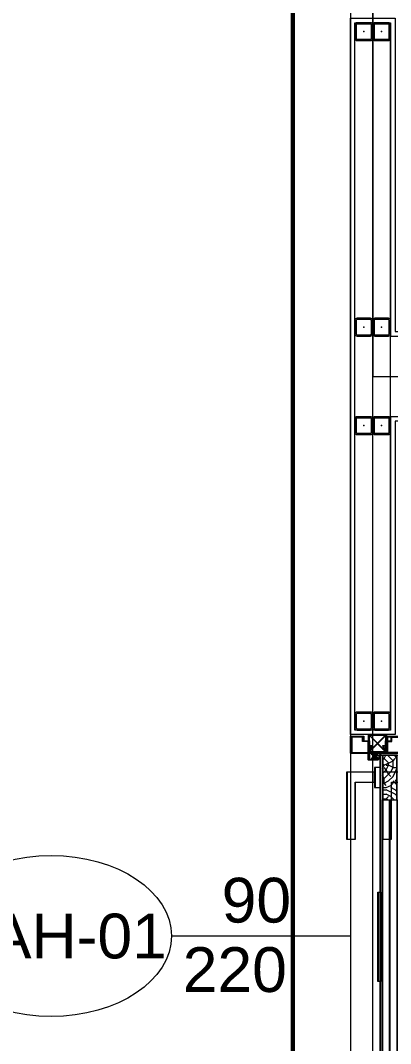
# Model space of a CAD drawing. Extents: x -1133 to 23780, y -1311 to 8245.
# Drawn here: x 14108.7 to 14191.5, y 2471 to 2699.5 of the extents above; entities that cross this region are included whole.
import ezdxf
from ezdxf.enums import TextEntityAlignment as Align

# ---------------------------------------------------------------- set-up
doc = ezdxf.new("R2010")
doc.units = 0
doc.header["$MEASUREMENT"] = 0
doc.linetypes.add('HIDDEN2', pattern=[4.7625, 3.175, -1.5875])
doc.layers.get('0').update_dxf_attribs({"color": 9, "lineweight": 9})
for name, color, linetype, lineweight in [('06D', 9, 'Continuous', 9), ('09', 9, 'Continuous', 9), ('10', 9, 'Continuous', 9), ('11', 9, 'Continuous', 9), ('12', 9, 'Continuous', 9), ('21', 9, 'Continuous', 9), ('22', 8, 'Continuous', 9), ('33', 9, 'BATTING', 9), ('35', 9, 'Continuous', 9), ('40B', 9, 'Continuous', 9)]:
    doc.layers.add(name, color=color, linetype=linetype, lineweight=lineweight)
doc.styles.add('Arial', font='arial.ttf', dxfattribs={"height": 2.5})
doc.linetypes.add('BATTING', pattern='A,0.0001,-0.1,[134,ltypeshp.shx,S=0.1,R=0,X=-0.1,Y=0],-0.2,[134,ltypeshp.shx,S=0.1,R=180,X=0.1,Y=0],-0.1', length=0.4001)

# ---------------------------------------------------------------- blocks, each defined once
blk = doc.blocks.new('0_doorno')
blk.add_lwpolyline([(4.5, 0), (12.5, 0)])
blk.add_ellipse((-0.891, 0), major_axis=(-5.391, 0), ratio=0.666667)
at = {"style": 'Arial'}
blk.add_attdef('YUKSEKLIK', text='', height=2, dxfattribs=at).set_placement((5, 12.3), align=Align.TOP_LEFT)
blk.add_attdef('KAPINO', text='', height=2, dxfattribs=at).set_placement((0, 0), align=Align.MIDDLE)
blk.add_attdef('GENISLIK', text='', height=2, dxfattribs=at).set_placement((5, -3.789), align=Align.BOTTOM_LEFT)
blk = doc.blocks.new('KAPI KODLARI 2. KAT')
at = {"layer": '22'}
ref = blk.add_blockref('0_doorno', (14120, 2495), dxfattribs=dict(at, xscale=5, yscale=5, zscale=5))
ref.add_attrib('KAPINO', 'K-AH-01', dxfattribs={"layer": '0', "height": 10, "style": 'Arial'}).set_placement((14114.68, 2495), align=Align.MIDDLE)
ref.add_attrib('GENISLIK', '90', dxfattribs={"layer": '0', "height": 10, "style": 'Arial'}).set_placement((14153.71, 2495), align=Align.BOTTOM_LEFT)
ref.add_attrib('YUKSEKLIK', '220', dxfattribs={"layer": '0', "height": 10, "style": 'Arial'}).set_placement((14145, 2492.5), align=Align.TOP_LEFT)
blk = doc.blocks.new('Prf-40x40')
for points in [[(1.5, -2), (-1.5, -2, -0.414214), (-2, -1.5), (-2, 1.5, -0.414214), (-1.5, 2), (1.5, 2, -0.414214), (2, 1.5), (2, -1.5, -0.414214)], [(1.5, -1.7), (-1.5, -1.7, -0.414214), (-1.7, -1.5), (-1.7, 1.5, -0.414214), (-1.5, 1.7), (1.5, 1.7, -0.414214), (1.7, 1.5), (1.7, -1.5, -0.414214)]]:
    blk.add_lwpolyline(points, format="xyb", close=True)
blk.add_point((0, 0))
blk = doc.blocks.new('p-korkasa_40x40')
at = {"layer": '10'}
for points in [[(-2, -2), (-2, -2, 4.557572), (-2, -2), (2, -2, 6.895317), (2, -2), (2, -2), (2, 2), (-2, 2), (-2, -2)], [(-1.85, -1.85), (-1.85, 1.85), (1.85, 1.85), (1.85, -1.85), (-1.85, -1.85, -4.556435), (-1.85, -1.85)]]:
    blk.add_lwpolyline(points, format="xyb", close=True, dxfattribs=at)
for points in [[(2, -2), (-2, 2)], [(2, 2), (-2, -1.97)]]:
    blk.add_lwpolyline(points, dxfattribs=at)
blk = doc.blocks.new('p-kapı')
at = {"layer": '09'}
h = blk.add_hatch(dxfattribs=at)
h.set_pattern_fill('LOGEND', color=256, scale=10, style=0)
h.set_pattern_definition([(360, (-1512.442, -1967.64), (10, -10), [3, -7]), (360, (-1512.442, -1968.14), (10, -10), [3, -7]), (360, (-1511.942, -1969.14), (10, -10), [2, -8]), (360, (-1511.442, -1970.14), (10, -10), [1.5, -8.5]), (360, (-1511.442, -1971.14), (10, -10), [1, -9]), (360, (-1513.942, -1972.14), (10, -10), [0.5, -2.5, 0.5, -6.5]), (360, (-1512.442, -1972.64), (10, -10), [0.5, -4, 1.5, -4]), (360, (-1510.442, -1973.14), (10, -10), [0.5, -0.5, 0.5, -8.5]), (360, (-1510.942, -1973.64), (10, -10), [0.5, -9.5]), (360, (-1511.442, -1974.64), (10, -10), [1.5, -8.5]), (360, (-1511.442, -1975.64), (10, -10), [2, -8]), (360, (-1511.942, -1976.64), (10, -10), [2.5, -3, 0.5, -4]), (270, (-1515.942, -1970.64), (-10, -10), [0.5, -1, 2.5, -6]), (270, (-1515.442, -1971.64), (-10, -10), [0.5, -0.5, 1.5, -7.5]), (270, (-1514.942, -1975.64), (-10, -10), [1, -9]), (270, (-1514.442, -1971.64), (-10, -10), [2, -3, 0.5, -4.5]), (270, (-1513.942, -1977.14), (-10, -10), [0.5, -9.5]), (270, (-1513.442, -1972.14), (-10, -10), [1.5, -8.5]), (270, (-1512.442, -1972.64), (-10, -10), [1, -9]), (270, (-1511.442, -1972.64), (-10, -10), [0.5, -1.5, 1.5, -6.5]), (270, (-1510.942, -1973.14), (-10, -10), [0.5, -9.5]), (270, (-1510.442, -1971.14), (-10, -10), [1.4, -8.6]), (270, (-1509.942, -1969.14), (-10, -10), [1, -9]), (270, (-1508.942, -1973.14), (-10, -10), [0.5, -9.5]), (270, (-1507.942, -1972.64), (-10, -10), [1.5, -8.5]), (270, (-1506.942, -1972.64), (-10, -10), [1.5, -8.5]), (315, (-1508.442, -1968.6395), (-3e-15, -10), [0.7071, -0.7071, 0.7071, -12.020836]), (315, (-1510.442, -1971.1395), (-3e-15, -10), [1.4142, -12.727936]), (315, (-1514.442, -1976.1395), (-3e-15, -10), [1.4142, -12.727936]), (315, (-1512.442, -1973.6395), (-3e-15, -10), [1.4142, -12.727936]), (315, (-1511.942, -1971.6395), (-3e-15, -10), [1.4142, -12.727936]), (315, (-1508.942, -1969.6395), (-3e-15, -10), [1.4142, -12.727936]), (315, (-1509.942, -1970.1395), (-3e-15, -10), [2.12132, -12.020816]), (315, (-1512.942, -1974.6395), (-3e-15, -10), [0.7071, -13.435036]), (315, (-1513.442, -1975.6395), (-3e-15, -10), [0.7071, -13.435036]), (315, (-1509.442, -1975.6395), (-3e-15, -10), [0.7071, -13.435036]), (315, (-1513.442, -1970.6395), (-3e-15, -10), [0.7071, -13.435036]), (315, (-1507.942, -1974.1395), (-3e-15, -10), [0.7071, -13.435036]), (315, (-1511.442, -1973.1395), (-3e-15, -10), [0.7071, -13.435036]), (315, (-1510.442, -1974.1395), (-3e-15, -10), [0.7071, -13.435036]), (225, (-1510.942, -1972.1395), (-10, 3e-15), [0.7071, -0.7071, 2.12132, -10.606616]), (225, (-1509.442, -1972.1395), (-10, 3e-15), [0.7071, -13.435036]), (225, (-1509.442, -1968.6395), (-10, 3e-15), [0.7071, -13.435036]), (225, (-1511.442, -1971.1395), (-10, 3e-15), [0.7071, -13.435036]), (225, (-1509.942, -1973.1395), (-10, 3e-15), [0.7071, -13.435036]), (225, (-1512.442, -1970.6395), (-10, 3e-15), [0.7071, -13.435036]), (225, (-1508.442, -1970.6395), (-10, 3e-15), [0.7071, -13.435036]), (225, (-1515.442, -1967.6395), (-10, 3e-15), [0.7071, -13.435036]), (225, (-1514.942, -1968.1395), (-10, 3e-15), [1.4142, -12.727936]), (225, (-1514.442, -1968.6395), (-10, 3e-15), [1.4142, -12.727936]), (225, (-1513.442, -1968.6395), (-10, 3e-15), [1.4142, -12.727936]), (225, (-1512.942, -1969.6395), (-10, 3e-15), [1.4142, -12.727936]), (225, (-1508.942, -1973.6395), (-10, 3e-15), [1.4142, -12.727936]), (225, (-1506.942, -1968.6395), (-10, 3e-15), [1.4142, -12.727936]), (225, (-1506.442, -1976.6395), (-10, 3e-15), [1.4142, -12.727936]), (225, (-1506.442, -1975.6395), (-10, 3e-15), [1.4142, -12.727936]), (225, (-1507.442, -1975.1395), (-10, 3e-15), [1.4142, -12.727936]), (225, (-1514.442, -1975.1395), (-10, 3e-15), [2.12132, -12.020816]), (225, (-1507.942, -1974.1395), (-10, 3e-15), [2.12132, -12.020816]), (333.43495, (-1513.442, -1977.1395), (10, -4e-09), [1.118, -21.24268]), (333.43495, (-1513.442, -1972.1395), (10, -4e-09), [1.118, -21.24268]), (333.43495, (-1512.442, -1975.1395), (10, -4e-09), [1.118, -21.24268]), (333.43495, (-1509.442, -1968.1395), (10, -4e-09), [1.118, -21.24268]), (333.43495, (-1509.942, -1969.1395), (10, -4e-09), [1.118, -21.24268]), (333.43495, (-1512.942, -1971.1395), (10, -4e-09), [1.118, -21.24268]), (333.43495, (-1512.942, -1976.1395), (10, -4e-09), [1.118, -21.24268]), (333.43495, (-1509.942, -1973.1395), (10, -4e-09), [2.236, -20.12468]), (296.56505, (-1509.942, -1974.6395), (5e-10, -10), [1.118, -21.24268]), (296.56505, (-1508.442, -1971.6395), (5e-10, -10), [1.118, -21.24268]), (296.56505, (-1513.442, -1973.6395), (5e-10, -10), [1.118, -21.24268]), (296.56505, (-1515.442, -1974.1395), (5e-10, -10), [1.118, -21.24268]), (296.56505, (-1509.442, -1972.1395), (5e-10, -10), [1.118, -21.24268]), (296.56505, (-1510.442, -1972.1395), (5e-10, -10), [1.118, -21.24268]), (296.56505, (-1514.442, -1973.6395), (5e-10, -10), [2.236, -20.12468]), (296.56505, (-1506.942, -1970.1395), (5e-10, -10), [2.236, -20.12468]), (296.56505, (-1507.942, -1970.6395), (5e-10, -10), [2.236, -20.12468]), (243.43495, (-1515.942, -1969.1395), (-4e-09, -10), [1.118, -21.24268]), (243.43495, (-1515.942, -1974.6395), (-4e-09, -10), [1.118, -21.24268]), (243.43495, (-1513.942, -1967.6395), (-4e-09, -10), [1.118, -21.24268]), (243.43495, (-1514.942, -1976.6395), (-4e-09, -10), [1.118, -21.24268]), (243.43495, (-1513.942, -1970.6395), (-4e-09, -10), [1.118, -21.24268]), (243.43495, (-1511.942, -1971.6395), (-4e-09, -10), [1.118, -21.24268]), (243.43495, (-1510.942, -1973.6395), (-4e-09, -10), [1.118, -21.24268]), (243.43495, (-1515.442, -1969.6395), (3e-06, -10.000002), [1.118, -21.24268]), (243.43495, (-1512.942, -1971.1395), (-4e-09, -10), [1.118, -21.24268]), (243.43495, (-1509.942, -1970.1395), (-4e-09, -10), [1.118, -21.24268]), (243.43495, (-1508.942, -1971.1395), (-4e-09, -10), [1.118, -21.24268]), (243.43495, (-1506.942, -1974.1395), (-4e-09, -10), [1.118, -21.24268]), (243.43495, (-1514.442, -1977.1395), (-4e-09, -10), [1.118, -21.24268]), (243.43495, (-1515.942, -1976.6395), (-4e-09, -10), [2.236, -20.12468]), (243.43495, (-1514.442, -1969.6395), (-4e-09, -10), [2.236, -20.12468]), (206.56505, (-1515.942, -1968.1395), (-10, -5e-10), [1.118, -21.24268]), (206.56505, (-1507.442, -1967.6395), (-10, -5e-10), [1.118, -21.24268]), (206.56505, (-1507.942, -1972.6395), (-10, -5e-10), [1.118, -21.24268]), (206.56505, (-1511.942, -1969.1395), (-10, -5e-10), [1.118, -21.24268]), (206.56505, (-1512.442, -1968.1395), (-10, -5e-10), [1.118, -21.24268]), (206.56505, (-1511.442, -1970.1395), (-10, -5e-10), [1.118, -21.24268]), (206.56505, (-1508.442, -1976.1395), (-10, -5e-10), [1.118, -21.24268]), (206.56505, (-1507.442, -1976.6395), (-10, -5e-10), [2.236, -20.12468])])
h.paths.add_polyline_path([(1.17, -81.66), (1.2, -81.66), (1.2, -80.87), (1.17, -80.87), (1.17, -80.35), (1.2, -80.35), (1.2, -79.4), (4.34, -79.4), (4.34, -80.35), (4.37, -80.35), (4.37, -80.87), (4.34, -80.87), (4.34, -81.66), (4.37, -81.66), (4.37, -85.4), (1.17, -85.4)])
h.paths.add_polyline_path([(1.2, -77.93), (1.2, -77.14), (1.17, -77.14), (1.17, -75.4), (4.37, -75.4), (4.37, -77.14), (4.34, -77.14), (4.34, -77.93), (4.37, -77.93), (4.37, -78.45), (4.34, -78.45), (4.34, -79.4), (1.2, -79.4), (1.2, -78.45), (1.17, -78.45), (1.17, -77.93)])
at = {"layer": '10'}
h = blk.add_hatch(color=256, dxfattribs=at)
edge = h.paths.add_edge_path()
edge.add_spline(control_points=[(-0.54, -84.51), (-0.59, -84.55), (-0.69, -84.62), (-0.78, -84.73), (-0.89, -84.82), (-0.84, -84.93), (-0.8, -85.03), (-0.82, -85.14), (-0.89, -85.22), (-0.89, -85.31), (-0.89, -85.43), (-0.73, -85.5), (-0.56, -85.58), (-0.32, -85.6), (-0.16, -85.58), (-0.02, -85.59), (0, -85.47), (0.08, -85.4), (0.16, -85.29), (0.29, -85.31), (0.41, -85.33), (0.55, -85.37), (0.6, -85.49), (0.65, -85.67), (0.67, -85.62), (0.68, -85.6)], knot_values=[0, 0, 0, 0, 1.972481, 3.574486, 4.459232, 5.627327, 6.631388, 7.787073, 8.750153, 9.776377, 10.52172, 11.983185, 14.349038, 16.622963, 18.666606, 19.53266, 20.303207, 21.531065, 22.895002, 24.140503, 24.941405, 26.576439, 28.121431, 29.408424, 30.069043, 30.069043, 30.069043, 30.069043], degree=3, periodic=0)
edge.add_arc((0.66, -85.59), 0.02, 703.7234, 729.6961)
edge.add_line((0.68, -85.59), (0.51, -84.64))
edge.add_spline(control_points=[(0.51, -84.64), (0.47, -84.61), (0.4, -84.56), (0.3, -84.55), (0.24, -84.57), (0.24, -84.57), (0.22, -84.64), (0.22, -84.64)], knot_values=[0, 0, 0, 0, 0.223005, 0.446978, 0.802266, 1.018677, 1.060394, 1.060394, 1.060394, 1.060394], degree=3, periodic=0)
edge.add_arc((-0.01, -84.58), 0.24, 578.8576, 707.1554, ccw=False)
edge.add_spline(control_points=[(-0.2, -84.74), (-0.18, -84.71), (-0.19, -84.65), (-0.13, -84.55), (-0.25, -84.56), (-0.26, -84.75), (-0.42, -84.69), (-0.66, -84.7), (-0.53, -84.58), (-0.53, -84.53), (-0.54, -84.51)], knot_values=[1.684533, 1.684533, 1.684533, 1.684533, 1.827513, 2.001132, 2.034133, 2.383878, 2.57075, 2.817302, 2.995365, 3.101802, 3.101802, 3.101802, 3.101802], degree=3, periodic=0)
edge = h.paths.add_edge_path(flags=16)
edge.add_spline(control_points=[(0.49, -85.29), (0.47, -85.28), (0.45, -85.26), (0.41, -85.24), (0.4, -85.23), (0.39, -85.23)], knot_values=[4.696286, 4.696286, 4.696286, 4.696286, 4.796123, 4.796123, 4.85442, 4.85442, 4.85442, 4.85442], degree=3, periodic=0)
edge.add_spline(control_points=[(0.39, -85.23), (0.39, -85.23), (0.39, -85.23), (0.38, -85.23), (0.37, -85.23), (0.35, -85.22), (0.34, -85.22), (0.33, -85.22), (0.32, -85.22), (0.29, -85.22), (0.27, -85.21), (0.23, -85.21), (0.21, -85.21), (0.17, -85.22), (0.16, -85.22), (0.13, -85.23), (0.11, -85.24), (0.08, -85.26), (0.07, -85.27), (0.04, -85.29), (0.03, -85.31), (0.01, -85.33), (0.01, -85.34), (-0.01, -85.36), (-0.02, -85.36), (-0.04, -85.39), (-0.05, -85.42), (-0.07, -85.44)], knot_values=[3.795206, 3.795206, 3.795206, 3.795206, 3.825435, 3.825435, 3.876176, 3.876176, 3.92312, 3.92312, 3.970064, 3.970064, 4.05608, 4.05608, 4.142095, 4.142095, 4.181856, 4.181856, 4.244412, 4.244412, 4.309456, 4.309456, 4.374501, 4.374501, 4.4364, 4.4364, 4.4983, 4.4983, 4.605733, 4.605733, 4.605733, 4.605733], degree=3, periodic=0)
edge.add_arc((-0.14, -85.41), 0.076, 567.2222, 693.7733, ccw=False)
edge.add_arc((0.77, -85.02), 1.06, 888.8377, 923.3762, ccw=False)
edge.add_arc((-0.25, -84.82), 0.02, 779.8046, 888.9001, ccw=False)
edge.add_arc((-0.03, -84.54), 0.342, 951.1287, 1055.5119)
edge.add_arc((0.35, -84.7), 0.0708, 720.1577, 881.8184, ccw=False)
edge.add_line((0.42, -84.7), (0.52, -85.27))
edge.add_arc((0.5, -85.28), 0.02, 585.6378, 729.6961, ccw=False)
edge = h.paths.add_edge_path(flags=16)
edge.add_spline(control_points=[(-0.38, -85.53), (-0.38, -85.53), (-0.39, -85.53), (-0.42, -85.52), (-0.45, -85.51), (-0.49, -85.49), (-0.49, -85.49), (-0.49, -85.49)], knot_values=[2.606882, 2.606882, 2.606882, 2.606882, 2.618309, 2.618309, 2.814705, 2.814705, 2.821436, 2.821436, 2.821436, 2.821436], degree=3, periodic=0)
edge.add_spline(control_points=[(-0.49, -85.49), (-0.52, -85.48), (-0.56, -85.47), (-0.59, -85.46), (-0.59, -85.46), (-0.59, -85.46)], knot_values=[2.408074, 2.408074, 2.408074, 2.408074, 2.597739, 2.597739, 2.606882, 2.606882, 2.606882, 2.606882], degree=3, periodic=0)
edge.add_spline(control_points=[(-0.59, -85.46), (-0.61, -85.45), (-0.62, -85.45), (-0.65, -85.43), (-0.67, -85.43), (-0.7, -85.41), (-0.71, -85.41), (-0.72, -85.4)], knot_values=[2.149006, 2.149006, 2.149006, 2.149006, 2.238061, 2.238061, 2.336259, 2.336259, 2.408074, 2.408074, 2.408074, 2.408074], degree=3, periodic=0)
edge.add_spline(control_points=[(-0.72, -85.4), (-0.73, -85.4), (-0.73, -85.4), (-0.75, -85.39), (-0.75, -85.39), (-0.77, -85.38), (-0.77, -85.38), (-0.78, -85.37), (-0.79, -85.37), (-0.79, -85.37)], knot_values=[1.977607, 1.977607, 1.977607, 1.977607, 2.00399, 2.00399, 2.053089, 2.053089, 2.101048, 2.101048, 2.149006, 2.149006, 2.149006, 2.149006], degree=3, periodic=0)
edge.add_arc((-0.78, -85.35), 0.02, 900.5556, 951.5664, ccw=False)
edge.add_spline(control_points=[(-0.8, -85.35), (-0.8, -85.35), (-0.8, -85.35), (-0.8, -85.34), (-0.8, -85.34), (-0.8, -85.32), (-0.8, -85.31), (-0.8, -85.3)], knot_values=[1.698781, 1.698781, 1.698781, 1.698781, 1.709176, 1.709176, 1.751194, 1.751194, 1.814824, 1.814824, 1.814824, 1.814824], degree=3, periodic=0)
edge.add_spline(control_points=[(-0.8, -85.3), (-0.8, -85.3), (-0.8, -85.3), (-0.8, -85.29), (-0.8, -85.28), (-0.8, -85.27), (-0.8, -85.27), (-0.8, -85.26), (-0.8, -85.26), (-0.8, -85.26), (-0.79, -85.25), (-0.79, -85.25), (-0.79, -85.25), (-0.79, -85.25), (-0.79, -85.24), (-0.79, -85.24), (-0.79, -85.24), (-0.78, -85.24)], knot_values=[1.498289, 1.498289, 1.498289, 1.498289, 1.4989, 1.4989, 1.556387, 1.556387, 1.58513, 1.58513, 1.613874, 1.613874, 1.646409, 1.646409, 1.665385, 1.665385, 1.684361, 1.684361, 1.698781, 1.698781, 1.698781, 1.698781], degree=3, periodic=0)
edge.add_line((-0.78, -85.24), (-0.76, -85.19))
edge.add_line((-0.76, -85.19), (-0.73, -85.11))
edge.add_line((-0.73, -85.11), (-0.72, -85.03))
edge.add_line((-0.72, -85.03), (-0.74, -84.93))
edge.add_spline(control_points=[(-0.74, -84.93), (-0.74, -84.92), (-0.75, -84.91), (-0.76, -84.88), (-0.76, -84.87), (-0.77, -84.85)], knot_values=[0.932214, 0.932214, 0.932214, 0.932214, 0.972815, 0.972815, 1.05928, 1.05928, 1.05928, 1.05928], degree=3, periodic=0)
edge.add_arc((-0.75, -84.85), 0.02, 851.1876, 924.1288, ccw=False)
edge.add_spline(control_points=[(-0.76, -84.83), (-0.76, -84.82), (-0.75, -84.82), (-0.74, -84.81), (-0.74, -84.81), (-0.74, -84.81)], knot_values=[0.619149, 0.619149, 0.619149, 0.619149, 0.680038, 0.680038, 0.680134, 0.680134, 0.680134, 0.680134], degree=3, periodic=0)
edge.add_line((-0.74, -84.81), (-0.71, -84.78))
edge.add_arc((-0.66, -84.84), 0.076, 831.8249, 854.3826, ccw=False)
edge.add_line((-0.68, -84.77), (-0.61, -84.76))
edge.add_line((-0.61, -84.76), (-0.53, -84.77))
edge.add_line((-0.53, -84.77), (-0.45, -84.77))
edge.add_line((-0.45, -84.77), (-0.4, -84.77))
edge.add_line((-0.4, -84.77), (-0.4, -84.77))
edge.add_arc((-0.41, -84.85), 0.076, 712.7718, 802.2541, ccw=False)
edge.add_line((-0.33, -84.86), (-0.33, -84.86))
edge.add_line((-0.33, -84.86), (-0.35, -84.92))
edge.add_line((-0.35, -84.92), (-0.36, -85.02))
edge.add_line((-0.36, -85.02), (-0.35, -85.14))
edge.add_line((-0.35, -85.14), (-0.35, -85.21))
edge.add_line((-0.35, -85.21), (-0.32, -85.35))
edge.add_arc((0.63, -85.07), 0.983, 916.6741, 921.0841)
edge.add_arc((-0.36, -85.45), 0.076, 614.565, 743.6945, ccw=False)
at = {"layer": '06D'}
for points in [[(-0.58, -81.62), (-6.83, -81.62), (-6.83, -66.62), (-4.95, -66.62), (-4.95, -79.37), (-4.95, -79.37), (-0.58, -79.37), (-0.58, -81.62)], [(0.67, -82.6), (-0.58, -82.6), (-0.58, -78.2), (0.67, -78.2), (0.67, -82.6)]]:
    blk.add_lwpolyline(points, dxfattribs=at)
at = {"layer": '10'}
for p, q in [((-0.65, -84.76), (-0.4, -84.77)), ((0.52, -85.27), (0.42, -84.7)), ((0.68, -85.59), (0.51, -84.64))]:
    blk.add_line(p, q, dxfattribs=at)
for points in [[(0.67, -34.8), (0.17, -34.8), (0.17, -54.8), (0.67, -54.8)], [(-5.78, -89.4), (-5.78, -86), (-2, -86), (-2, -88.42), (-3.26, -88.42), (-3.26, -89.4)], [(2, -88.42), (3.16, -88.42), (3.16, -89.4), (4.82, -89.4), (4.82, -86), (2, -86)]]:
    blk.add_lwpolyline(points, close=True, dxfattribs=at)
for points in [[(3, -89.58, 0.414214), (3.03, -89.6)], [(4.87, -85.8), (-1, -85.8), (-1, -85.48, 0.414214), (-1.02, -85.45), (-1.15, -85.45, 0.414214), (-1.18, -85.48), (-1.18, -85.8), (-1.84, -85.8), (-1.84, -84.48), (-1.18, -84.48), (-1.18, -84.81, 0.414214), (-1.15, -84.83), (-1.02, -84.83, 0.414214), (-1, -84.81), (-1, -84.48), (0.14, -84.48), (0.14, -84.45, 0.414214), (-0.01, -84.3), (-1.87, -84.3, 0.414214), (-2.02, -84.45), (-2.02, -85.8), (-5.83, -85.8, 0.414214), (-5.98, -85.95), (-5.98, -89.58, 0.414214), (-5.95, -89.6), (-3.12, -89.6, 0.414214), (-3.1, -89.58), (-3.1, -88.6), (-1.86, -88.6, 0.414214), (-1.84, -88.57), (-1.84, -87.55), (-1.28, -87.55), (-1.28, -87.32), (-1.39, -87.32), (-1.35, -87.36, -0.091673), (-1.43, -87.43), (-1.46, -87.4, -0.288261), (-1.7, -87.4), (-1.74, -87.43, -0.091673), (-1.81, -87.36), (-1.77, -87.32, -0.288261), (-1.77, -87.08), (-1.81, -87.05, -0.091673), (-1.74, -86.98), (-1.7, -87.01, -0.288261), (-1.46, -87.01), (-1.43, -86.98, -0.091673), (-1.35, -87.05), (-1.39, -87.08), (-1.28, -87.08), (-1.28, -86.68, 0.414214), (-1.31, -86.65), (-1.46, -86.65, 0.414214), (-1.48, -86.68), (-1.48, -86.85), (-1.84, -86.85), (-1.84, -86.15, -0.414214), (-1.69, -86), (1.69, -86, -0.414214), (1.84, -86.15), (1.84, -86.85), (1.48, -86.85), (1.48, -86.68, 0.414214), (1.46, -86.65), (1.31, -86.65, 0.414214), (1.28, -86.68), (1.28, -87.08), (1.39, -87.08), (1.35, -87.05, -0.091673), (1.43, -86.98), (1.46, -87.01, -0.288261), (1.7, -87.01), (1.74, -86.98, -0.091673), (1.81, -87.05), (1.77, -87.08, -0.288261), (1.77, -87.32), (1.81, -87.36, -0.091673), (1.74, -87.43), (1.7, -87.4, -0.288261), (1.46, -87.4), (1.43, -87.43, -0.091673), (1.35, -87.36), (1.39, -87.32), (1.28, -87.32), (1.28, -87.55), (1.84, -87.55), (1.84, -88.57, 0.414214), (1.87, -88.6), (3, -88.6)]]:
    blk.add_lwpolyline(points, format="xyb", dxfattribs=at)
blk.add_lwpolyline([(-0.29, -85.46), (-0.32, -85.35), (-0.35, -85.21), (-0.35, -85.14), (-0.36, -85.02), (-0.35, -84.92), (-0.33, -84.86), (-0.35, -84.8), (-0.4, -84.77), (-0.45, -84.77), (-0.53, -84.77), (-0.61, -84.76), (-0.68, -84.77), (-0.71, -84.78), (-0.74, -84.81), (-0.77, -84.84), (-0.74, -84.93), (-0.72, -85.03), (-0.73, -85.11), (-0.76, -85.19), (-0.78, -85.24), (-0.8, -85.3), (-0.79, -85.37), (-0.72, -85.4), (-0.59, -85.46), (-0.49, -85.49), (-0.38, -85.53), (-0.3, -85.5), (-0.3, -85.5), (-0.29, -85.46)], dxfattribs=at)
for centre, radius, start, end in [((-0.78, -85.35), 0.02, 186.7967, 231.5664), ((-0.75, -84.85), 0.02, 132.2573, 201.1583), ((-0.66, -84.84), 0.076, 89.2671, 134.3826), ((-0.41, -84.85), 0.076, 354.2179, 82.2541), ((-0.36, -85.45), 0.076, 254.565, 23.6945), ((0.63, -85.07), 0.983, 167.5093, 201.0841), ((0.77, -85.02), 1.06, 168.8353, 203.3762), ((-0.25, -84.82), 0.02, 59.8046, 168.7729), ((-0.03, -84.54), 0.342, 231.1287, 335.5453), ((-0.01, -84.58), 0.24, 218.8576, 347.1554), ((-0.14, -85.41), 0.076, 207.2222, 333.7733), ((0.35, -84.7), 0.0708, 358.4305, 162.5452), ((0.5, -85.28), 0.02, 225.6378, 9.6961)]:
    blk.add_arc(centre, radius, start, end, dxfattribs=at)
for points, knots in [([(-0.54, -84.51), (-0.59, -84.55), (-0.69, -84.62), (-0.78, -84.73), (-0.89, -84.82), (-0.84, -84.93), (-0.8, -85.03), (-0.82, -85.14), (-0.89, -85.22), (-0.89, -85.31), (-0.89, -85.43), (-0.73, -85.5), (-0.56, -85.58), (-0.32, -85.6), (-0.16, -85.58), (-0.02, -85.59), (0, -85.47), (0.08, -85.4), (0.16, -85.29), (0.29, -85.31), (0.41, -85.33), (0.55, -85.37), (0.62, -85.49), (0.65, -85.67), (0.67, -85.62), (0.68, -85.6)], [0, 0, 0, 0, 1.972481, 3.574486, 4.459232, 5.627327, 6.631388, 7.787073, 8.750153, 9.776377, 10.52172, 11.983185, 14.349038, 16.622963, 18.666606, 19.53266, 20.303207, 21.531065, 22.895002, 24.140503, 24.941405, 26.576439, 28.121431, 29.408424, 30.069043, 30.069043, 30.069043, 30.069043]), ([(-0.2, -84.74), (-0.18, -84.71), (-0.19, -84.65), (-0.13, -84.55), (-0.25, -84.56), (-0.26, -84.75), (-0.42, -84.69), (-0.66, -84.7), (-0.53, -84.58), (-0.53, -84.53), (-0.54, -84.51)], [1.684533, 1.684533, 1.684533, 1.684533, 1.827513, 2.001132, 2.034133, 2.383878, 2.57075, 2.817302, 2.995365, 3.101802, 3.101802, 3.101802, 3.101802]), ([(-0.77, -84.85), (-0.76, -84.87), (-0.76, -84.88), (-0.74, -84.91), (-0.74, -84.93), (-0.73, -84.96), (-0.72, -84.97), (-0.72, -85.01), (-0.72, -85.03), (-0.72, -85.07), (-0.72, -85.09), (-0.73, -85.13), (-0.74, -85.15), (-0.75, -85.18), (-0.76, -85.19), (-0.77, -85.2), (-0.77, -85.21), (-0.78, -85.23), (-0.78, -85.24), (-0.79, -85.24), (-0.79, -85.25), (-0.79, -85.25), (-0.79, -85.25), (-0.79, -85.25), (-0.8, -85.26), (-0.8, -85.26), (-0.8, -85.26), (-0.8, -85.27), (-0.8, -85.27), (-0.8, -85.28), (-0.8, -85.29), (-0.8, -85.31), (-0.8, -85.32), (-0.8, -85.34), (-0.8, -85.34), (-0.8, -85.35), (-0.8, -85.35), (-0.8, -85.35)], [0.9322139, 0.9322139, 0.9322139, 0.9322139, 1.0186789, 1.0186789, 1.0825561, 1.0825561, 1.1464333, 1.1464333, 1.2253969, 1.2253969, 1.3043605, 1.3043605, 1.37226, 1.37226, 1.4156034, 1.4156034, 1.4589469, 1.4589469, 1.5127089, 1.5127089, 1.5316849, 1.5316849, 1.5506609, 1.5506609, 1.5831957, 1.5831957, 1.6119392, 1.6119392, 1.6406827, 1.6406827, 1.6981697, 1.6981697, 1.7624109, 1.7624109, 1.8044287, 1.8044287, 1.8148244, 1.8148244, 1.8148244, 1.8148244]), ([(-0.79, -85.37), (-0.79, -85.37), (-0.78, -85.37), (-0.77, -85.38), (-0.77, -85.38), (-0.75, -85.39), (-0.75, -85.39), (-0.72, -85.4), (-0.7, -85.41), (-0.67, -85.43), (-0.65, -85.43), (-0.62, -85.45), (-0.6, -85.45), (-0.55, -85.47), (-0.52, -85.48), (-0.45, -85.51), (-0.42, -85.52), (-0.39, -85.53), (-0.38, -85.53), (-0.38, -85.53)], [1.9776074, 1.9776074, 1.9776074, 1.9776074, 2.025566, 2.025566, 2.0735245, 2.0735245, 2.1226235, 2.1226235, 2.2208216, 2.2208216, 2.3190196, 2.3190196, 2.4172177, 2.4172177, 2.6136138, 2.6136138, 2.8100099, 2.8100099, 2.8214364, 2.8214364, 2.8214364, 2.8214364]), ([(-0.71, -84.78), (-0.72, -84.79), (-0.73, -84.8), (-0.75, -84.82), (-0.76, -84.82), (-0.76, -84.83)], [0.5601748, 0.5601748, 0.5601748, 0.5601748, 0.6192452, 0.6192452, 0.6801336, 0.6801336, 0.6801336, 0.6801336]), ([(-0.07, -85.44), (-0.05, -85.42), (-0.04, -85.39), (-0.02, -85.36), (-0.01, -85.36), (0.01, -85.34), (0.01, -85.33), (0.03, -85.31), (0.04, -85.29), (0.07, -85.27), (0.08, -85.26), (0.11, -85.24), (0.13, -85.23), (0.16, -85.22), (0.17, -85.22), (0.21, -85.21), (0.23, -85.21), (0.27, -85.21), (0.29, -85.22), (0.32, -85.22), (0.33, -85.22), (0.34, -85.22), (0.35, -85.22), (0.37, -85.23), (0.38, -85.23), (0.39, -85.23), (0.39, -85.23), (0.39, -85.23)], [3.7952058, 3.7952058, 3.7952058, 3.7952058, 3.9026393, 3.9026393, 3.9645387, 3.9645387, 4.0264381, 4.0264381, 4.0914828, 4.0914828, 4.1565275, 4.1565275, 4.2190829, 4.2190829, 4.2588441, 4.2588441, 4.3448595, 4.3448595, 4.4308749, 4.4308749, 4.4778191, 4.4778191, 4.5247633, 4.5247633, 4.5755038, 4.5755038, 4.6057333, 4.6057333, 4.6057333, 4.6057333]), ([(0.51, -84.64), (0.47, -84.61), (0.4, -84.56), (0.3, -84.55), (0.24, -84.57), (0.24, -84.57), (0.22, -84.64), (0.22, -84.64)], [0, 0, 0, 0, 0.223005, 0.446978, 0.802266, 1.018677, 1.060394, 1.060394, 1.060394, 1.060394]), ([(0.39, -85.23), (0.4, -85.23), (0.41, -85.24), (0.45, -85.26), (0.47, -85.28), (0.49, -85.29)], [4.6962856, 4.6962856, 4.6962856, 4.6962856, 4.7545829, 4.7545829, 4.8544198, 4.8544198, 4.8544198, 4.8544198])]:
    blk.add_open_spline(points, degree=3, knots=knots, dxfattribs=at)
at = {"layer": '12', "ltscale": 20}
for points in [[(0.67, -85.4), (4.87, -85.4), (4.87, -4.6), (0.67, -4.6)], [(1.17, -75.4), (4.37, -75.4), (4.37, -12.6), (1.17, -12.6)]]:
    blk.add_lwpolyline(points, close=True, dxfattribs=at)
blk.add_lwpolyline([(4.37, -75.4), (4.37, -75.4), (4.37, -85.4), (1.17, -85.4), (1.17, -75.4)], dxfattribs=at)
at = {"layer": '33', "ltscale": 0.2}
blk.add_lwpolyline([(2.77, -12.6), (2.77, -75.4)], dxfattribs=at)
at = {"layer": '10', "extrusion": (0, 0, -1), "zscale": -1, "rotation": 90}
blk.add_blockref('p-korkasa_40x40', (0, -88), dxfattribs=at)
blk = doc.blocks.new('p-2. kat planı')
at = {"layer": '06D'}
for points in [[(14187.5, 2544.5), (14187.5, 2695.5)], [(14191.5, 2544.5), (14191.5, 2695.5)]]:
    blk.add_lwpolyline(points, dxfattribs=at)
at = {"layer": '11'}
for points in [[(14470.5, 2605), (14347.5, 2605), (14347.5, 2555), (14337.5, 2555), (14337.5, 2610), (14192.5, 2610), (14192.5, 2540), (14182.5, 2540), (14182.5, 2700), (14192.5, 2700), (14192.5, 2630), (14337.5, 2630), (14337.5, 2685), (14347.5, 2685), (14347.5, 2635), (14470.5, 2635)], [(14470.5, 2606), (14346.5, 2606), (14346.5, 2556), (14338.5, 2556), (14338.5, 2611), (14191.5, 2611), (14191.5, 2541), (14183.5, 2541), (14183.5, 2699), (14191.5, 2699), (14191.5, 2629), (14338.5, 2629), (14338.5, 2684), (14346.5, 2684), (14346.5, 2634), (14470.5, 2634)]]:
    blk.add_lwpolyline(points, dxfattribs=at)
at = {"layer": '40B'}
blk.add_lwpolyline([(13052.5, 1837.5), (13052.5, 1065.5), (13054.42, 1065.5, -0.152186), (16671.45, 2158.21), (16671.45, 2226.09), (16672.5, 2226.09), (16672.5, 2372.5), (15945, 2372.5), (15945, 2365), (14187.5, 2363), (14187.5, 2825), (13845, 2825), (13845, 1845), (13845, 1837.5)], format="xyb", close=True, dxfattribs=at)
for points in [[(14187.5, 2620), (14480.5, 2620), (14480.5, 2825), (14187.5, 2825)], [(14187.5, 2620), (14480.5, 2620), (14480.5, 2430), (14187.5, 2430)]]:
    blk.add_lwpolyline(points, close=True, dxfattribs=at)
at = {"xscale": -1, "rotation": 180}
blk.add_blockref('p-kapı', (14188.5, 2450), dxfattribs=at)
at = {"layer": '10', "xscale": -1, "rotation": 90}
for p in [(14185.5, 2697), (14189.5, 2697), (14185.5, 2631), (14189.5, 2631), (14185.5, 2609), (14189.5, 2609), (14185.5, 2543), (14189.5, 2543)]:
    blk.add_blockref('Prf-40x40', p, dxfattribs=at)

msp = doc.modelspace()

# ---------------------------------------------------------------- linework, layer by layer
at = {"layer": '21', "linetype": 'HIDDEN2', "ltscale": 0.1, "const_width": 1}
msp.add_lwpolyline([(14169.64, 2880.95), (14512.5, 2880.95), (14512.5, 2393.96), (14169.64, 2393.96)], close=True, dxfattribs=at)
at = {"layer": '35'}
msp.add_lwpolyline([(16650.5, 2363), (16650.5, 2272.98, 0.147272), (13074.5, 1216.59), (13074.5, 1835), (13854.5, 1835), (13854.5, 2483.5), (13840.44, 2489.8), (13837.5, 2489.8), (13837.5, 2570.2), (13840.5, 2570.2), (13854.5, 2576.5), (13854.5, 2580), (13854.5, 2657), (13835.5, 2657), (13835.5, 2763), (13854.5, 2763), (13854.5, 2803), (14182.5, 2803), (14182.5, 2363)], format="xyb", close=True, dxfattribs=at)
msp.add_lwpolyline([(14192.5, 2610), (14192.5, 2540), (14182.5, 2540), (14182.5, 2450), (14192.5, 2450), (14192.5, 2440), (14470.5, 2440), (14470.5, 2605), (14347.5, 2605), (14347.5, 2555), (14337.5, 2555), (14337.5, 2610)], close=True, dxfattribs=at)

# ---------------------------------------------------------------- block references
msp.add_blockref('p-2. kat planı', (0, 0))
at = {"xscale": -1, "rotation": 180}
for p in [(14188.63, 2450), (14196.63, 2450)]:
    msp.add_blockref('p-kapı', p, dxfattribs=at)
at = {"layer": '22'}
msp.add_blockref('KAPI KODLARI 2. KAT', (0, 0), dxfattribs=at)

doc.saveas('drawing.dxf')
